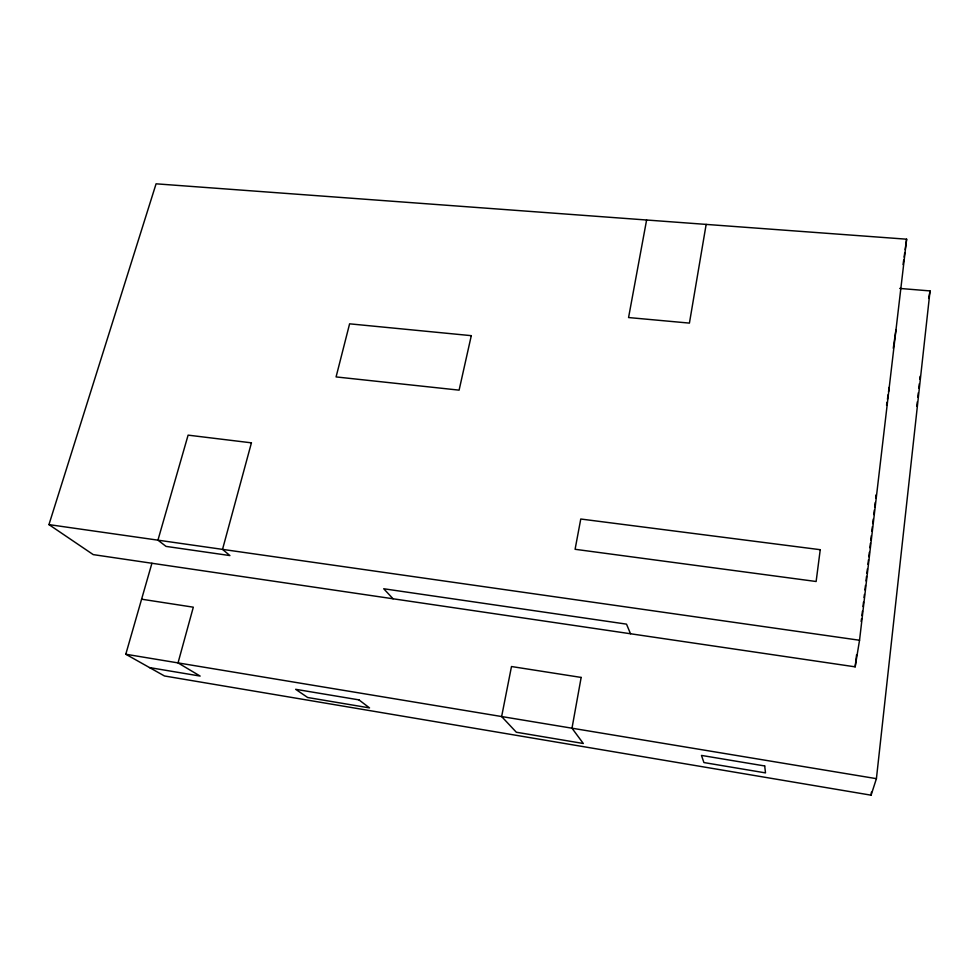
<?xml version="1.0" encoding="UTF-8"?>
<svg xmlns="http://www.w3.org/2000/svg" width="979" height="979" viewBox="0 0 979 979"><rect width="100%" height="100%" fill="white"/><g stroke="black" fill="none" stroke-linecap="round" stroke-linejoin="round"><path stroke-width="1.47" d="M916.797 406.395L917.299 401.879M917.8 397.364L918.29 392.848M918.791 388.333L919.293 383.817M919.783 379.301L920.113 376.279M151.916 563.268L125.789 654.241L164.472 675.975L871.09 795.181L876.413 778.66L930.05 290.922L899.701 288.426M871.09 795.181L871.42 792.158M855.156 666.846L859.538 640.254L906.627 239.194L156.077 183.819L48.95 524.609L93.238 554.616L855.156 666.846L856.588 654.743M861.924 615.62L862.45 611.092M862.988 606.564L863.515 602.048M864.053 597.52L864.408 594.498M864.934 589.982L865.473 585.454M865.999 580.926L866.525 576.398M866.88 573.388L867.418 568.86M867.945 564.332L868.483 559.804M868.838 556.794L869.364 552.266M869.903 547.738L870.429 543.223M870.784 540.2L871.322 535.672M871.848 531.144L872.387 526.629M872.742 523.606L873.268 519.078M873.794 514.562L874.333 510.035M874.688 507.012L875.214 502.496M875.752 497.968L876.107 494.946L875.679 497.809M903.066 264.55L903.69 260.084M904.119 257.098L904.743 252.619M905.159 249.633L906.627 239.194M893.276 348.291L895.969 329.58M886.558 405.269L886.998 402.271M887.439 399.285L888.088 394.794M888.528 391.808L889.189 387.317M861.116 621.457L861.569 618.63M706.153 224.399L689.424 323.107L628.567 317.551L646.605 220.006M928.679 298.424L930.05 290.922M48.95 524.609L859.538 640.254M141.6 599.197L193.316 607.188L178.031 662.905L200.144 676.073L149.542 667.592M125.789 654.241L876.413 778.66M393.056 598.781L383.719 588.758L626.511 624.137L630.513 633.756M820.243 549.696L816.131 581.502L575.089 549.292L580.767 519.017L820.243 549.696M581.159 677.431L571.993 728.205L583.3 743.489L516.325 732.231L501.64 716.542L511.491 666.528L581.159 677.431M471.291 335.662L459.102 390.144L336.078 376.927L349.601 323.829L471.291 335.662M251.432 442.838L222.527 549.378L229.906 555.57L166.038 546.392L157.937 540.163L188.103 435.141L251.432 442.838M764.697 765.957L701.478 755.421L703.913 762.555L765.505 772.896L764.697 765.957M358.938 699.875L295.646 689.302L307.651 697.501L369.536 707.903L358.938 699.875"/></g></svg>
